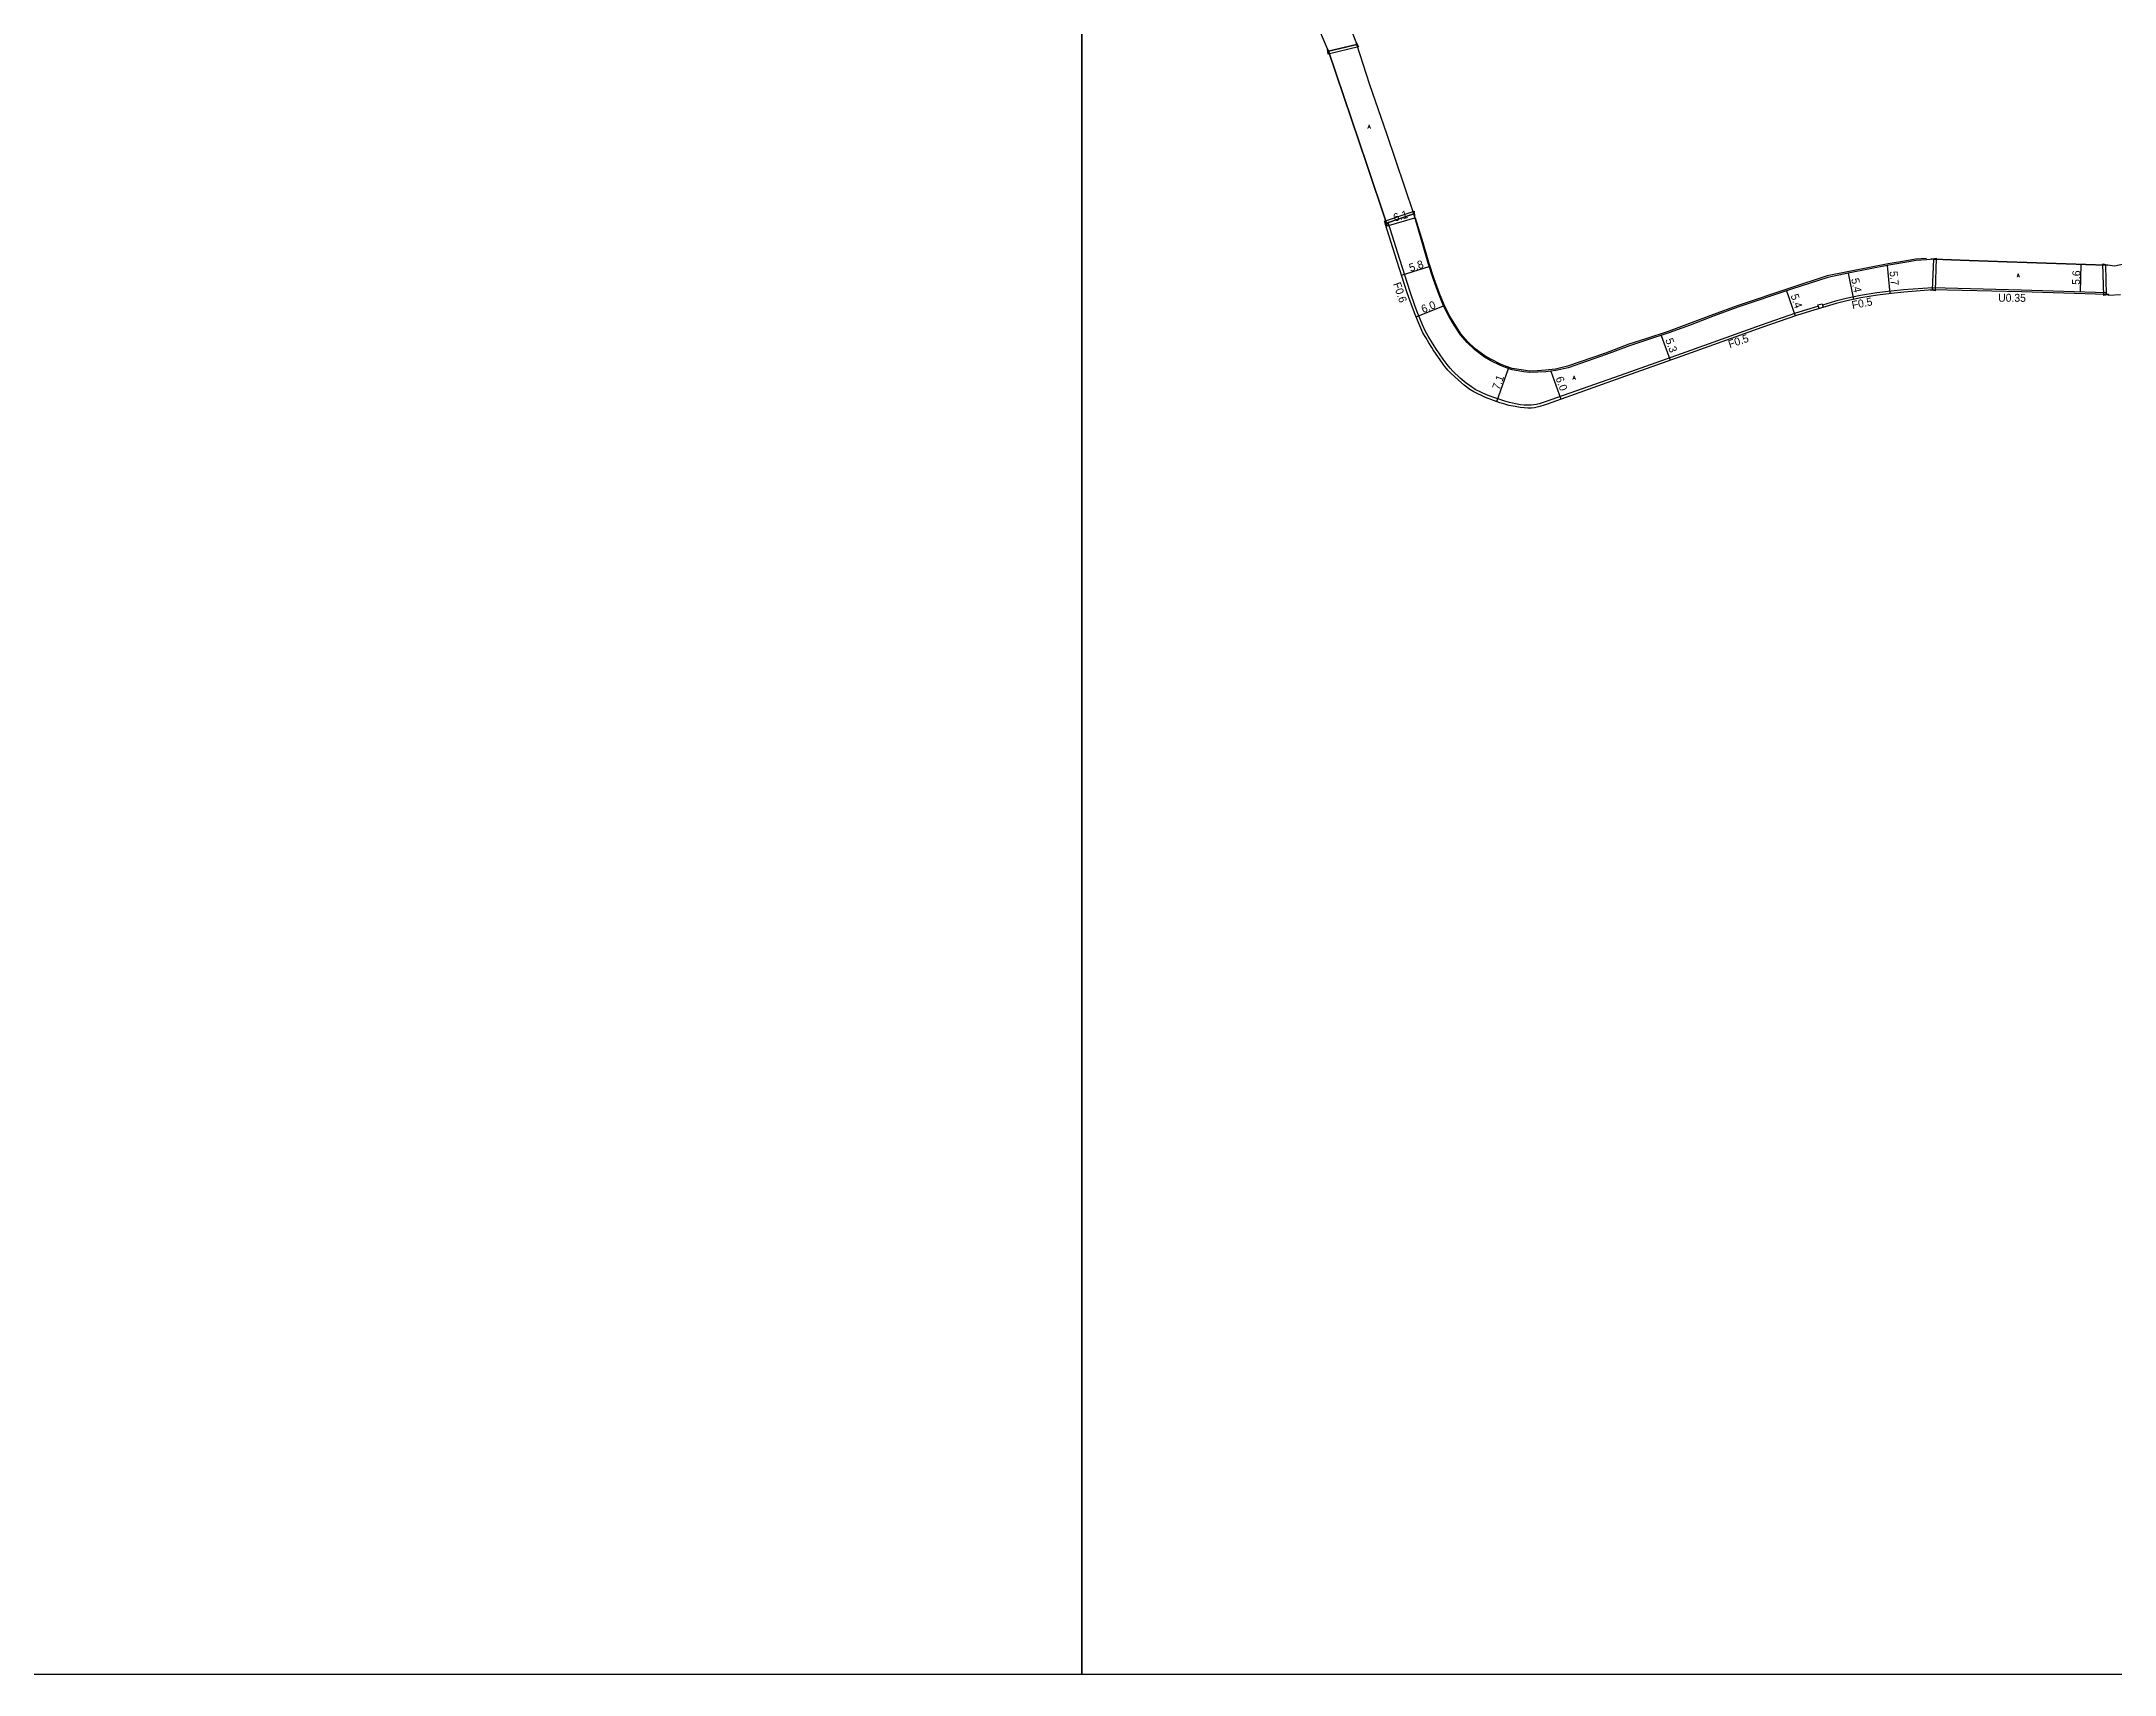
# Model space of a CAD drawing. Header units: metres. Extents: x -26400 to -24800, y -81000 to -78000.
# Drawn here: x -25809.7 to -25391.8, y -81000 to -80670.9 of the extents above; entities that cross this region are included whole.
import ezdxf

# ---------------------------------------------------------------- set-up
doc = ezdxf.new("R2010")
doc.units = ezdxf.units.M
doc.header["$LTSCALE"] = 2.5
for name, color, linetype in [('側溝・桝', 7, 'Continuous'), ('図郭', 7, 'Continuous'), ('幅員', 7, 'Continuous'), ('歩道・分離帯・安全施設', 7, 'Continuous'), ('舗装', 7, 'Continuous'), ('道路', 7, 'Continuous')]:
    doc.layers.add(name, color=color, linetype=linetype)
doc.styles.get("Standard").update_dxf_attribs({"font": ''})
doc.styles.add('YOKO_DECO', font='txt.shx', dxfattribs={"bigfont": 'extfont.shx'})
doc.styles.get('Standard').set_extended_font_data('@MS PGothic')

msp = doc.modelspace()

# ---------------------------------------------------------------- linework, layer by layer
at = {"layer": '側溝・桝'}
for points in [[(-25451.54, -80724.27), (-25453.27, -80724.78), (-25456.12, -80725.68), (-25463.09, -80728.11), (-25469.24, -80730.28), (-25479.19, -80733.85), (-25491.5, -80738.21), (-25505.47, -80743.11), (-25506.23, -80743.38), (-25506.98, -80743.66), (-25507.81, -80743.93), (-25508.33, -80744.06), (-25508.86, -80744.17), (-25509.41, -80744.22), (-25510.09, -80744.23), (-25510.81, -80744.2), (-25511.58, -80744.11), (-25512.56, -80743.91), (-25513.79, -80743.68), (-25514.76, -80743.41), (-25515.55, -80743.16), (-25517.14, -80742.61), (-25518.42, -80742.1), (-25520.69, -80741.03), (-25521.48, -80740.54), (-25522.56, -80739.75), (-25523.71, -80738.75), (-25525.21, -80737.34), (-25525.78, -80736.75), (-25526.35, -80736.04), (-25527.16, -80734.95), (-25528.67, -80732.76), (-25528.99, -80732.28), (-25529.54, -80731.37), (-25530.19, -80730.3), (-25530.72, -80729.37), (-25531.33, -80728.02), (-25532.27, -80725.74), (-25532.79, -80724.3), (-25533.85, -80721.38), (-25535.93, -80714.86), (-25538.28, -80707.42), (-25538.59, -80707.51)], [(-25428.5, -80720.54), (-25434.36, -80720.98), (-25436.87, -80721.25), (-25439.72, -80721.59), (-25443.03, -80722.1), (-25445.95, -80722.71), (-25448.09, -80723.26), (-25450.71, -80724.03)], [(-25393.51, -80721.88), (-25393.51, -80721.55), (-25410.68, -80721.05), (-25428.5, -80720.54), (-25428.52, -80720.95)]]:
    msp.add_lwpolyline(points, dxfattribs=at)
msp.add_lwpolyline([(-25451.38, -80724.74), (-25451.62, -80724), (-25450.79, -80723.76), (-25450.56, -80724.5)], close=True, dxfattribs=at)
at = {"layer": '図郭'}
for points in [[(-26400, -80400), (-25600, -80400), (-25600, -81000), (-26400, -81000)], [(-25600, -80400), (-24800, -80400), (-24800, -81000), (-25600, -81000)]]:
    msp.add_lwpolyline(points, close=True, dxfattribs=at)
at = {"layer": '幅員'}
for points in [[(-25538.67, -80708.13), (-25532.86, -80706.43)], [(-25535.53, -80718.04), (-25529.98, -80716.25)], [(-25437.69, -80716.08), (-25437.1, -80721.71)], [(-25398.72, -80721.4), (-25398.54, -80715.84)], [(-25445.54, -80717.63), (-25444.43, -80722.89)], [(-25532.61, -80726.43), (-25527.09, -80724.2)], [(-25457.95, -80721.15), (-25456.18, -80726.23)], [(-25483.22, -80730.16), (-25481.44, -80735.17)], [(-25516.33, -80743.5), (-25513.97, -80736.85)], [(-25505.45, -80737.35), (-25503.43, -80743)]]:
    msp.add_lwpolyline(points, dxfattribs=at)
at = {"layer": '歩道・分離帯・安全施設'}
msp.add_lwpolyline([(-25429.77, -80714.66), (-25431.94, -80714.79), (-25433.77, -80715.13), (-25437.45, -80715.72), (-25445.64, -80717.34), (-25449.76, -80718.17), (-25457.1, -80720.54), (-25467.92, -80724.17), (-25472.67, -80725.91), (-25477.48, -80727.78), (-25481.82, -80729.38), (-25486.33, -80730.85), (-25489.75, -80731.95), (-25494.43, -80733.71), (-25502.09, -80736.37), (-25504.54, -80736.96), (-25506.56, -80737.16), (-25508.18, -80737.3), (-25509.73, -80737.37), (-25510.94, -80737.18), (-25513.28, -80736.81), (-25514.61, -80736.34), (-25515.6, -80735.92), (-25517.54, -80734.97), (-25518.77, -80734.28), (-25520.74, -80732.83), (-25522.27, -80731.35), (-25523.57, -80729.81), (-25524.84, -80727.89), (-25525.95, -80726.05), (-25526.99, -80724.01), (-25527.93, -80721.69), (-25529.01, -80718.75), (-25530.08, -80715.44), (-25531.22, -80711.47), (-25532.77, -80706.56)], dxfattribs=at)
at = {"layer": '道路'}
for points in [[(-25385.84, -80714.94), (-25391.87, -80716.17), (-25393.18, -80716.01), (-25393.68, -80716), (-25413.5, -80715.35), (-25421.13, -80715.09), (-25428.29, -80714.79), (-25429.75, -80714.9), (-25431.85, -80715.08), (-25433.68, -80715.42), (-25437.35, -80716.01), (-25445.54, -80717.63), (-25449.65, -80718.46), (-25456.97, -80720.82), (-25467.8, -80724.45), (-25472.54, -80726.19), (-25477.35, -80728.06), (-25481.7, -80729.66), (-25486.21, -80731.13), (-25489.62, -80732.23), (-25494.3, -80733.99), (-25501.97, -80736.66), (-25504.44, -80737.25), (-25506.48, -80737.46), (-25508.11, -80737.59), (-25509.67, -80737.66), (-25510.9, -80737.47), (-25513.26, -80737.1), (-25514.61, -80736.62), (-25515.61, -80736.2), (-25517.56, -80735.25), (-25518.8, -80734.54), (-25520.79, -80733.08), (-25522.34, -80731.59), (-25523.65, -80730.03), (-25524.93, -80728.09), (-25526.05, -80726.25), (-25527.09, -80724.2), (-25528.03, -80721.86), (-25529.12, -80718.92), (-25530.19, -80715.6), (-25531.33, -80711.63), (-25533.07, -80705.68), (-25538.52, -80689.51), (-25541.92, -80679.69), (-25544.6, -80671.55), (-25544.72, -80671.07), (-25549.72, -80658.18)], [(-25390.62, -80721.98), (-25392.99, -80722.1), (-25393, -80721.89), (-25393.5, -80721.88), (-25410.62, -80721.39), (-25428.52, -80720.95), (-25434.31, -80721.42), (-25436.81, -80721.68), (-25439.64, -80722.02), (-25442.98, -80722.59), (-25445.79, -80723.18), (-25447.95, -80723.74), (-25453.12, -80725.25), (-25455.96, -80726.15), (-25462.92, -80728.58), (-25469.08, -80730.75), (-25479.03, -80734.32), (-25491.34, -80738.68), (-25505.27, -80743.65), (-25506.03, -80743.93), (-25506.79, -80744.21), (-25507.65, -80744.49), (-25508.21, -80744.62), (-25508.77, -80744.74), (-25509.38, -80744.8), (-25510.1, -80744.82), (-25510.86, -80744.78), (-25511.67, -80744.69), (-25512.67, -80744.48), (-25513.92, -80744.25), (-25514.92, -80743.97), (-25515.73, -80743.71), (-25517.34, -80743.15), (-25518.65, -80742.64), (-25520.97, -80741.55), (-25521.8, -80741.02), (-25522.92, -80740.21), (-25524.1, -80739.19), (-25525.63, -80737.75), (-25526.22, -80737.13), (-25526.81, -80736.39), (-25527.63, -80735.29), (-25529.15, -80733.09), (-25529.48, -80732.59), (-25530.04, -80731.67), (-25530.69, -80730.59), (-25531.24, -80729.63), (-25531.86, -80728.25), (-25532.81, -80725.95), (-25533.34, -80724.5), (-25534.4, -80721.58), (-25536.49, -80715.03), (-25538.84, -80707.59), (-25538.59, -80707.51), (-25542.58, -80695.72), (-25550.29, -80672.9), (-25553.02, -80666.42)]]:
    msp.add_lwpolyline(points, dxfattribs=at)
for points in [[(-25544.72, -80671.07), (-25544.23, -80671.97), (-25550.33, -80673.45), (-25550.48, -80672.43), (-25550.29, -80672.9), (-25544.6, -80671.55)], [(-25550.29, -80672.9), (-25542.58, -80695.72), (-25538.59, -80707.51), (-25533.07, -80705.68), (-25538.52, -80689.51), (-25541.92, -80679.69), (-25544.6, -80671.55)], [(-25538.59, -80707.51), (-25538.43, -80707.99), (-25538.99, -80707.12), (-25533, -80705.13), (-25532.93, -80706.17), (-25533.07, -80705.68)], [(-25428.79, -80714.76), (-25427.78, -80714.58), (-25428, -80721.16), (-25429.02, -80720.99), (-25428.52, -80720.95), (-25428.29, -80714.79)], [(-25428.29, -80714.79), (-25421.13, -80715.09), (-25413.5, -80715.35), (-25393.68, -80716), (-25393.5, -80721.88), (-25410.62, -80721.39), (-25428.52, -80720.95)], [(-25393.5, -80721.88), (-25393, -80721.89), (-25394, -80722.12), (-25394.17, -80715.74), (-25393.18, -80716.01), (-25393.68, -80716)]]:
    msp.add_lwpolyline(points, close=True, dxfattribs=at)

# ---------------------------------------------------------------- texts
at = {"layer": '側溝・桝'}
for s, rotation, p in [('F0.6', 289, (-25537.29, -80719.76)), ('F0.5', 11, (-25444.64, -80724.86)), ('U0.35', 359.6935, (-25415.29, -80723.36)), ('F0.5', 19, (-25469.38, -80732.74))]:
    msp.add_text(s, height=1.6, rotation=rotation, dxfattribs=at).set_placement(p)
at = {"layer": '幅員'}
for s, rotation, p in [('6.1', 16, (-25536.95, -80707.24)), ('5.8', 18, (-25533.74, -80717.35)), ('5.4', 282, (-25444.94, -80718.79)), ('5.7', 276, (-25437.19, -80717.27)), ('5.6', 88, (-25398.82, -80719.99)), ('6.0', 22, (-25531.2, -80725.69)), ('5.4', 289, (-25457.16, -80722.11)), ('5.3', 290, (-25482.42, -80731.05)), ('7.1', 70, (-25515.84, -80741.24)), ('6.0', 290, (-25504.53, -80738.76))]:
    msp.add_text(s, height=1.6, rotation=rotation, dxfattribs=at).set_placement(p)
at = {"layer": '舗装', "style": 'YOKO_DECO'}
for p in [(-25542.37, -80688.47, 791.12), (-25411.52, -80718.44, 782.53), (-25501.04, -80739.06, 788.05)]:
    msp.add_text('A', height=0.75, dxfattribs=at).set_placement(p)

doc.saveas('drawing.dxf')
